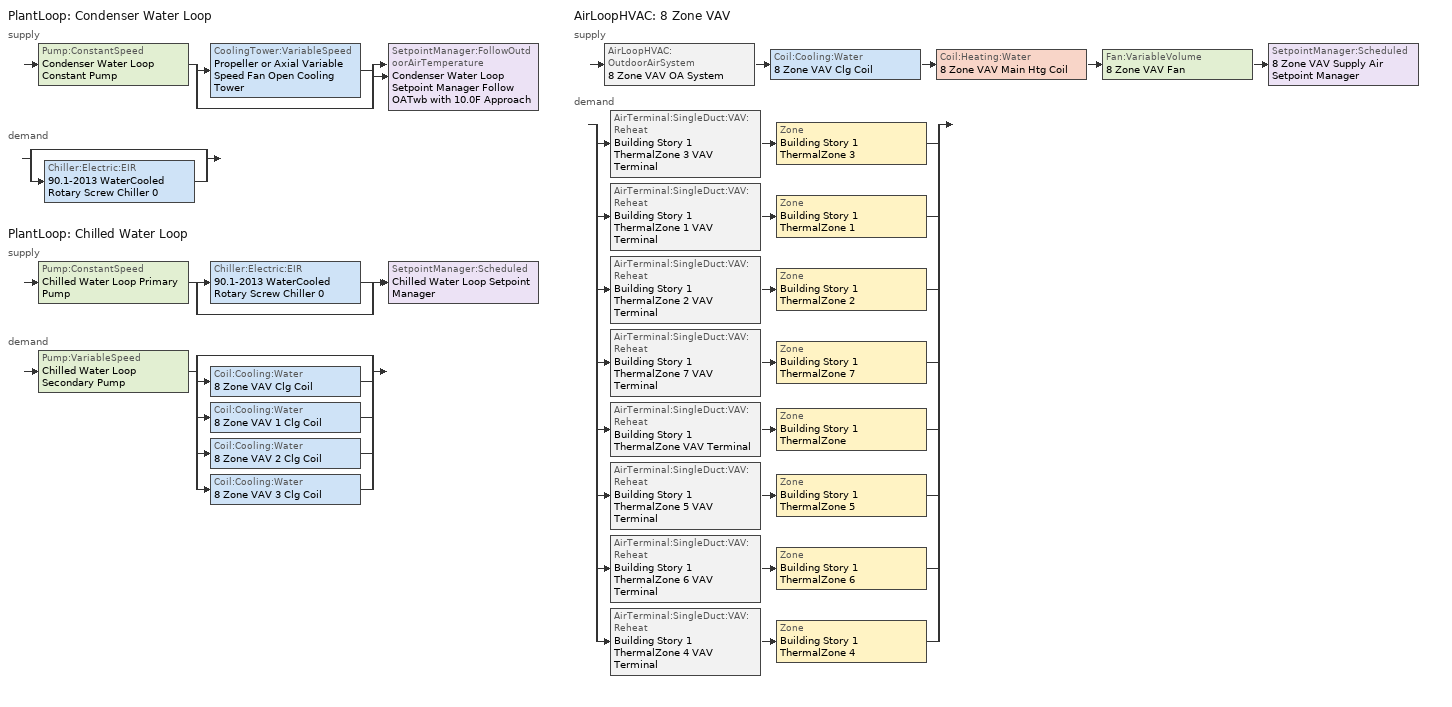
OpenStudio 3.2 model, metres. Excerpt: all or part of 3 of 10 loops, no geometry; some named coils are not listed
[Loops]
PlantLoop 'Condenser Water Loop'
 supply: Pump:ConstantSpeed 'Condenser Water Loop Constant Pump' > split
  | CoolingTower:VariableSpeed 'Propeller or Axial Variable Speed Fan Open Cooling Tower'
  | bypass
  join > SetpointManager:FollowOutdoorAirTemperature 'Condenser Water Loop Setpoint Manager Follow OATwb with 10.0F Approach'
 demand: split
  | bypass
  | Chiller:Electric:EIR '90.1-2013 WaterCooled  Rotary Screw Chiller 0'
PlantLoop 'Chilled Water Loop'
 supply: Pump:ConstantSpeed 'Chilled Water Loop Primary Pump' > split
  | Chiller:Electric:EIR '90.1-2013 WaterCooled  Rotary Screw Chiller 0'
  | bypass
  join > SetpointManager:Scheduled 'Chilled Water Loop Setpoint Manager'
 demand: Pump:VariableSpeed 'Chilled Water Loop Secondary Pump' > split
  | bypass
  | Coil:Cooling:Water '8 Zone VAV Clg Coil'
  | Coil:Cooling:Water '8 Zone VAV 1 Clg Coil'
  | Coil:Cooling:Water '8 Zone VAV 2 Clg Coil'
  | Coil:Cooling:Water '8 Zone VAV 3 Clg Coil'
AirLoopHVAC '8 Zone VAV'
 supply: AirLoopHVAC:OutdoorAirSystem '8 Zone VAV OA System' > Coil:Cooling:Water '8 Zone VAV Clg Coil' > Coil:Heating:Water '8 Zone VAV Main Htg Coil' > Fan:VariableVolume '8 Zone VAV Fan' > SetpointManager:Scheduled '8 Zone VAV Supply Air Setpoint Manager'
 demand: split
  | AirTerminal:SingleDuct:VAV:Reheat 'Building Story 1 ThermalZone 3 VAV Terminal' > Zone 'Building Story 1 ThermalZone 3'
  | AirTerminal:SingleDuct:VAV:Reheat 'Building Story 1 ThermalZone 1 VAV Terminal' > Zone 'Building Story 1 ThermalZone 1'
  | AirTerminal:SingleDuct:VAV:Reheat 'Building Story 1 ThermalZone 2 VAV Terminal' > Zone 'Building Story 1 ThermalZone 2'
  | AirTerminal:SingleDuct:VAV:Reheat 'Building Story 1 ThermalZone 7 VAV Terminal' > Zone 'Building Story 1 ThermalZone 7'
  | AirTerminal:SingleDuct:VAV:Reheat 'Building Story 1 ThermalZone VAV Terminal' > Zone 'Building Story 1 ThermalZone'
  | AirTerminal:SingleDuct:VAV:Reheat 'Building Story 1 ThermalZone 5 VAV Terminal' > Zone 'Building Story 1 ThermalZone 5'
  | AirTerminal:SingleDuct:VAV:Reheat 'Building Story 1 ThermalZone 6 VAV Terminal' > Zone 'Building Story 1 ThermalZone 6'
  | AirTerminal:SingleDuct:VAV:Reheat 'Building Story 1 ThermalZone 4 VAV Terminal' > Zone 'Building Story 1 ThermalZone 4'
[PlantLoop] Glycol Concentration=0; Plant Loop Volume {m3}=Autocalculate; Load Distribution Scheme=Optimal
Name | Maximum Loop Temperature {C} | Minimum Loop Temperature {C} | Common Pipe Simulation
Condenser Water Loop | 80 | 5
Chilled Water Loop | 40 | 1 | CommonPipe
[Sizing:Plant]
Name | Loop Type | Design Loop Exit Temperature {C} | Loop Design Temperature Difference {deltaC} | Sizing Option | Zone Timesteps in Averaging Window | Coincident Sizing Factor Mode
Condenser Water Loop | Condenser | 29.4444 | 5.55556 | Coincident | 6 | GlobalCoolingSizingFactor
Chilled Water Loop | Cooling | 6.66667 | 5.61111 | NonCoincident | 1 | None
[SetpointManager:Scheduled] Control Variable=Temperature
Name | Schedule | Setpoint Node or NodeList
Chilled Water Loop Setpoint Manager | Chilled Water Loop Temp - 44F | Chilled Water Loop Supply Outlet Node
8 Zone VAV Supply Air Setpoint Manager | Supply Air Temp - 55.0F | 8 Zone VAV Supply Outlet Node
[Pump:VariableSpeed]
Chilled Water Loop Secondary Pump: Rated Pump Head {Pa}=134508; Motor Efficiency=0.9; Fraction of Motor Inefficiencies to Fluid Stream=0; Coefficient 1 of the Part Load Performance Curve=0; Coefficient 2 of the Part Load Performance Curve=0.0205; Coefficient 3 of the Part Load Performance Curve=0.4101; Coefficient 4 of the Part Load Performance Curve=0.5753; Pump Control Type=Intermittent; Skin Loss Radiative Fraction=0.5; Design Power Sizing Method=PowerPerFlowPerPressure; Design Electric Power per Unit Flow Rate {W/(m3/s)}=348701.1; Design Shaft Power per Unit Flow Rate per Unit Head {W-s/m3-Pa}=1.28205; Design Minimum Flow Rate Fraction=0
[EnergyManagementSystem:Sensor]
Mains_Water_Temp_Sen: Output Variable or Output Meter Index Key=Environment; Output Variable or Output Meter=Site Mains Water Temperature
[EnergyManagementSystem:Actuator]
Mains_Water_Temp_Act: Actuated Component=Mains Water Temperature; Actuated Component Type=Schedule:Constant; Actuated Component Control Type=Schedule Value
[EnergyManagementSystem:Program]
Mains_Water_Prg: SET Mains_Water_Temp_Act = Mains_Water_Temp_Sen
[EnergyManagementSystem:ProgramCallingManager]
Mains_Water_Prg_Mgr: BeginTimestepBeforePredictor; Mains_Water_Prg
[Pump:ConstantSpeed] Rated Flow Rate {m3/s}=autosize; Rated Power Consumption {W}=autosize; Motor Efficiency=0.9; Fraction of Motor Inefficiencies to Fluid Stream=0; Pump Control Type=Intermittent; Design Power Sizing Method=PowerPerFlowPerPressure; Design Electric Power per Unit Flow Rate {W/(m3/s)}=348701.1; Design Shaft Power per Unit Flow Rate per Unit Head {W-s/m3-Pa}=1.28205
Name | Rated Pump Head {Pa}
Condenser Water Loop Constant Pump | 148557
Chilled Water Loop Primary Pump | 44836
[Sizing:Zone] Zone Cooling Design Supply Air Temperature Input Method=SupplyAirTemperature; Zone Cooling Design Supply Air Temperature {C}=12.7778; Zone Cooling Design Supply Air Temperature Difference {deltaC}=11.11; Zone Heating Design Supply Air Temperature Input Method=SupplyAirTemperature; Zone Heating Design Supply Air Temperature {C}=40; Zone Heating Design Supply Air Temperature Difference {deltaC}=11.11; Zone Cooling Design Supply Air Humidity Ratio {kg-H2O/kg-air}=0.0085; Zone Heating Design Supply Air Humidity Ratio {kg-H2O/kg-air}=0.008; Cooling Design Air Flow Method=DesignDayWithLimit; Heating Design Air Flow Method=DesignDay; Account for Dedicated Outdoor Air System=No; Dedicated Outdoor Air System Control Strategy=NeutralSupplyAir; Dedicated Outdoor Air Low Setpoint Temperature for Design {C}=autosize; Dedicated Outdoor Air High Setpoint Temperature for Design {C}=autosize
Building Story 1 ThermalZone; Building Story 1 ThermalZone 1; Building Story 1 ThermalZone 2; Building Story 1 ThermalZone 3; Building Story 1 ThermalZone 4; Building Story 1 ThermalZone 5; Building Story 1 ThermalZone 6; Building Story 1 ThermalZone 7
[Zone equipment]
Building Story 1 ThermalZone: Building Story 1 ThermalZone VAV Terminal
Building Story 1 ThermalZone 1: Building Story 1 ThermalZone 1 VAV Terminal
Building Story 1 ThermalZone 2: Building Story 1 ThermalZone 2 VAV Terminal
Building Story 1 ThermalZone 3: Building Story 1 ThermalZone 3 VAV Terminal
Building Story 1 ThermalZone 4: Building Story 1 ThermalZone 4 VAV Terminal
Building Story 1 ThermalZone 5: Building Story 1 ThermalZone 5 VAV Terminal
Building Story 1 ThermalZone 6: Building Story 1 ThermalZone 6 VAV Terminal
Building Story 1 ThermalZone 7: Building Story 1 ThermalZone 7 VAV Terminal
[SetpointManager:FollowOutdoorAirTemperature]
Condenser Water Loop Setpoint Manager Follow OATwb with 10.0F Approach: Control Variable=Temperature; Reference Temperature Type=OutdoorAirWetBulb; Offset Temperature Difference {deltaC}=5.55556; Maximum Setpoint Temperature {C}=29.3556; Minimum Setpoint Temperature {C}=21.1111; Setpoint Node or NodeList=Condenser Water Loop Supply Outlet Node
[CoolingTower:VariableSpeed]
Propeller or Axial Variable Speed Fan Open Cooling Tower: Model Type=CoolToolsCrossFlow; Design Inlet Air Wet-Bulb Temperature {C}=23.8; Design Approach Temperature {deltaC}=5.55556; Design Range Temperature {deltaC}=5.55556; Design Water Flow Rate {m3/s}=autosize; Design Air Flow Rate {m3/s}=autosize; Design Fan Power {W}=autosize; Fan Power Ratio Function of Air Flow Rate Ratio Curve=VSD-TWR-FAN-FPLR; Minimum Air Flow Rate Ratio=0.2; Fraction of Tower Capacity in Free Convection Regime=0.125; Basin Heater Capacity {W/K}=0; Basin Heater Setpoint Temperature {C}=2; Evaporation Loss Mode=SaturatedExit; Evaporation Loss Factor {percent/K}=0.2; Drift Loss Percent {percent}=0.008; Blowdown Calculation Mode=ConcentrationRatio; Blowdown Concentration Ratio=3; Number of Cells=1; Sizing Factor=1
[Chiller:Electric:EIR]
90.1-2013 WaterCooled  Rotary Screw Chiller 0: Reference Capacity {W}=Autosize; Reference COP {W/W}=5.5; Reference Leaving Chilled Water Temperature {C}=6.66667; Reference Entering Condenser Fluid Temperature {C}=35; Reference Chilled Water Flow Rate {m3/s}=Autosize; Cooling Capacity Function of Temperature Curve=Curve Biquadratic 1; Electric Input to Cooling Output Ratio Function of Temperature Curve=Curve Biquadratic 2; Electric Input to Cooling Output Ratio Function of Part Load Ratio Curve=Curve Quadratic 1; Minimum Part Load Ratio=0.15; Maximum Part Load Ratio=1; Optimum Part Load Ratio=1; Minimum Unloading Ratio=0.25; Condenser Type=WaterCooled; Leaving Chilled Water Lower Temperature Limit {C}=2.22222; Chiller Flow Mode=ConstantFlow; Design Heat Recovery Water Flow Rate {m3/s}=Autosize; Sizing Factor=1; Basin Heater Capacity {W/K}=0; Basin Heater Setpoint Temperature {C}=10; Condenser Heat Recovery Relative Capacity Fraction=1
[AirLoopHVAC]
8 Zone VAV: Availability Schedule=Always On Discrete; Design Supply Air Flow Rate {m3/s}=autosize; Design Return Air Flow Fraction of Supply Air Flow=1
[Sizing:System]
8 Zone VAV: Type of Load to Size On=Sensible; Design Outdoor Air Flow Rate {m3/s}=Autosize; Central Heating Maximum System Air Flow Ratio=0.3; Preheat Design Temperature {C}=7.22222; Preheat Design Humidity Ratio {kg-H2O/kg-Air}=0.008; Precool Design Temperature {C}=12.7778; Precool Design Humidity Ratio {kg-H2O/kg-Air}=0.008; Central Cooling Design Supply Air Temperature {C}=12.7778; Central Heating Design Supply Air Temperature {C}=12.7778; Sizing Option=Coincident; 100% Outdoor Air in Cooling=No; 100% Outdoor Air in Heating=No; Central Cooling Design Supply Air Humidity Ratio {kg-H2O/kg-Air}=0.0085; Central Heating Design Supply Air Humidity Ratio {kg-H2O/kg-Air}=0.008; Cooling Design Air Flow Method=DesignDay; Cooling Design Air Flow Rate {m3/s}=0; Heating Design Air Flow Method=DesignDay; Heating Design Air Flow Rate {m3/s}=0; System Outdoor Air Method=ZoneSum; Zone Maximum Outdoor Air Fraction=1; Cooling Supply Air Flow Rate Per Floor Area {m3/s-m2}=0.00996765; Cooling Fraction of Autosized Cooling Supply Air Flow Rate=1; Cooling Supply Air Flow Rate Per Unit Cooling Capacity {m3/s-W}=3.94755e-05; Heating Supply Air Flow Rate Per Floor Area {m3/s-m2}=0.00996765; Heating Fraction of Autosized Heating Supply Air Flow Rate=1; Heating Fraction of Autosized Cooling Supply Air Flow Rate=1; Heating Supply Air Flow Rate Per Unit Heating Capacity {m3/s-W}=3.15882e-05; Cooling Design Capacity Method=CoolingDesignCapacity; Cooling Design Capacity {W}=autosize; Cooling Design Capacity Per Floor Area {W/m2}=234.7; Fraction of Autosized Cooling Design Capacity=1; Heating Design Capacity Method=HeatingDesignCapacity; Heating Design Capacity {W}=autosize; Heating Design Capacity Per Floor Area {W/m2}=157; Fraction of Autosized Heating Design Capacity=1; Central Cooling Capacity Control Method=OnOff
[Fan:VariableVolume]
8 Zone VAV Fan: Availability Schedule=Always On Discrete; Fan Total Efficiency=0.62; Pressure Rise {Pa}=996.356; Maximum Flow Rate {m3/s}=Autosize; Fan Power Minimum Flow Rate Input Method=Fraction; Fan Power Minimum Flow Fraction=0.25; Fan Power Minimum Air Flow Rate {m3/s}=0; Motor Efficiency=0.9; Motor In Airstream Fraction=1; Fan Power Coefficient 1=0.0407599; Fan Power Coefficient 2=0.088045; Fan Power Coefficient 3=-0.0729261; Fan Power Coefficient 4=0.94374; Fan Power Coefficient 5=0
[Controller:WaterCoil] Action=Reverse; Minimum Actuated Flow {m3/s}=0
Name | Water Coil
8 Zone VAV Clg Coil Controller | 8 Zone VAV Clg Coil
8 Zone VAV 1 Clg Coil Controller | 8 Zone VAV 1 Clg Coil
8 Zone VAV 2 Clg Coil Controller | 8 Zone VAV 2 Clg Coil
8 Zone VAV 3 Clg Coil Controller | 8 Zone VAV 3 Clg Coil
[Coil:Cooling:Water] Availability Schedule=Always On Discrete; Design Inlet Water Temperature {C}=Autosize; Heat Exchanger Configuration=CrossFlow
8 Zone VAV Clg Coil; 8 Zone VAV 1 Clg Coil; 8 Zone VAV 2 Clg Coil; 8 Zone VAV 3 Clg Coil
[Controller:OutdoorAir]
8 Zone VAV OA Controller: Minimum Outdoor Air Flow Rate {m3/s}=autosize; Maximum Outdoor Air Flow Rate {m3/s}=Autosize; Economizer Control Type=NoEconomizer; Economizer Control Action Type=ModulateFlow; Economizer Maximum Limit Dry-Bulb Temperature {C}=28; Economizer Maximum Limit Enthalpy {J/kg}=64000; Lockout Type=NoLockout; Minimum Limit Type=FixedMinimum; Controller Mechanical Ventilation=8 Zone VAV Vent Controller; High Humidity Control=No; Heat Recovery Bypass Control Type=BypassWhenWithinEconomizerLimits
[Controller:MechanicalVentilation]
8 Zone VAV Vent Controller: Availability Schedule=Always On Discrete; System Outdoor Air Method=ZoneSum
[AirLoopHVAC:OutdoorAirSystem]
8 Zone VAV OA System: Controller=8 Zone VAV OA Controller
[AvailabilityManager:NightCycle] Applicability Schedule=Always On Discrete; Control Type=CycleOnAny; Thermostat Tolerance {deltaC}=1; Cycling Run Time {s}=1800
Availability Manager Night Cycle 1; Availability Manager Night Cycle 2; Availability Manager Night Cycle 3; Availability Manager Night Cycle 4
[AirTerminal:SingleDuct:VAV:Reheat] Availability Schedule=Always On Discrete; Maximum Air Flow Rate {m3/s}=AutoSize; Zone Minimum Air Flow Input Method=Constant; Constant Minimum Air Flow Fraction=0.2; Fixed Minimum Air Flow Rate {m3/s}=0; Maximum Hot Water or Steam Flow Rate {m3/s}=AutoSize; Minimum Hot Water or Steam Flow Rate {m3/s}=0; Convergence Tolerance=0.001; Damper Heating Action=ReverseWithLimits; Maximum Flow per Zone Floor Area During Reheat {m3/s-m2}=AutoSize; Maximum Flow Fraction During Reheat=0.5; Maximum Reheat Air Temperature {C}=40; Control For Outdoor Air=No
Name | Reheat Coil
Building Story 1 ThermalZone 3 VAV Terminal | Building Story 1 ThermalZone 3 Reheat Coil
Building Story 1 ThermalZone 1 VAV Terminal | Building Story 1 ThermalZone 1 Reheat Coil
Building Story 1 ThermalZone 2 VAV Terminal | Building Story 1 ThermalZone 2 Reheat Coil
Building Story 1 ThermalZone 7 VAV Terminal | Building Story 1 ThermalZone 7 Reheat Coil
Building Story 1 ThermalZone VAV Terminal | Building Story 1 ThermalZone Reheat Coil
Building Story 1 ThermalZone 5 VAV Terminal | Building Story 1 ThermalZone 5 Reheat Coil
Building Story 1 ThermalZone 6 VAV Terminal | Building Story 1 ThermalZone 6 Reheat Coil
Building Story 1 ThermalZone 4 VAV Terminal | Building Story 1 ThermalZone 4 Reheat Coil
[Schedule:Ruleset]
Name | Default Day Schedule
Chilled Water Loop Temp - 44F | Chilled Water Loop Temp - 44F Default
Supply Air Temp - 55.0F | Supply Air Temp - 55.0F Default
[Schedule:Day]
Chilled Water Loop Temp - 44F Default: 24, 0, 6.66667
Supply Air Temp - 55.0F Default: 24, 0, 12.7778
[Schedule:Constant]
Name | Value
Always On Discrete | 1
Mains Water Temperature | 10
[Curve:Cubic]
VSD-TWR-FAN-FPLR: Coefficient1 Constant=0.331629; Coefficient2 x=-0.885676; Coefficient3 x**2=0.605565; Coefficient4 x**3=0.948482; Minimum Value of x=0; Maximum Value of x=1
[Curve:Biquadratic] Minimum Value of x=5; Maximum Value of x=10; Minimum Value of y=24; Maximum Value of y=35
Name | Coefficient1 Constant | Coefficient2 x | Coefficient3 x**2 | Coefficient4 y | Coefficient5 y**2 | Coefficient6 x*y
Curve Biquadratic 1 | 1.02152 | 0.0370359 | 0.000233248 | -0.00389405 | -6.52536e-05 | -0.000268045
Curve Biquadratic 2 | 0.701769 | -0.00452016 | 0.00053311 | -0.00549821 | 0.000544579 | -0.000729032
[Curve:Quadratic]
Curve Quadratic 1: Coefficient1 Constant=0.0636912; Coefficient2 x=0.584888; Coefficient3 x**2=0.352803; Minimum Value of x=0; Maximum Value of x=1
